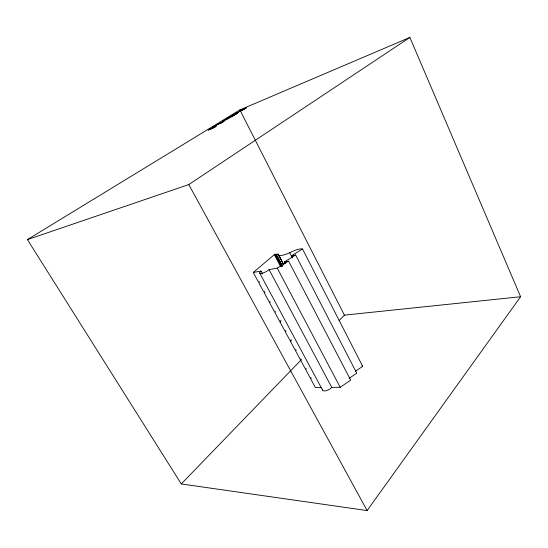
<?xml version="1.0" encoding="UTF-8"?>
<svg xmlns="http://www.w3.org/2000/svg" width="548" height="548" viewBox="0 0 548 548"><rect width="100%" height="100%" fill="white"/><g stroke="black" fill="none" stroke-linecap="round" stroke-linejoin="round"><path stroke-width="0.82" d="M367.119 510.572L520.6 296.735L409.883 37.428L239.873 109.915L27.4 239.62L181.285 483.946L367.119 510.572L188.8 184.566L27.4 239.62M181.285 483.946L301.099 359.947M339.061 320.662L344.397 315.134L520.6 296.735M321.066 387.498L315.401 387.566L310.469 378.421L311.264 378.401L310.771 377.483L309.969 377.504L305.489 369.194L306.284 369.167L305.784 368.242L304.989 368.27L300.468 359.899L301.263 359.858L300.756 358.919L299.962 358.961L295.406 350.514L296.194 350.467L295.687 349.521L294.893 349.569L290.296 341.055L291.406 339.952M290.296 341.055L291.091 340.993L290.577 340.041L289.782 340.103L285.145 331.513L285.933 331.437L285.419 330.478L284.624 330.554L279.946 321.882L281.083 320.806M279.946 321.882L280.734 321.799L280.213 320.833L279.425 320.916L274.706 312.175L275.493 312.079L274.966 311.1L274.178 311.196L269.417 302.38L270.198 302.27L269.671 301.284L268.89 301.393L264.088 292.495L264.862 292.379L264.328 291.385L263.554 291.502L258.704 282.528L259.485 282.398L258.944 281.398L258.163 281.528L253.279 272.472L274.329 254.669L277.98 254.135L278.5 254.553A13.097 3.377 -27.4 0 0 289.734 252.717A13.488 3.596 -27.4 0 1 294.077 250.71L294.317 250.614A13.488 3.596 -27.4 0 1 302.503 248.991L362.694 366.338L355.193 371.434M349.158 378.339L356.748 373.167L295.625 254.998L291.468 255.806L292.248 257.32M322.471 389.217A5.74 2.5 -28.4 0 0 325.649 390.82A5.74 2.5 -28.4 0 0 331.759 387.381L340.205 387.278L350.686 380.134L288.604 261.129L284.439 261.91L285.234 263.424M188.8 184.566L409.883 37.428M291.468 255.806L302.503 248.991M284.439 261.91L295.625 254.998M253.279 272.472L261.095 271.055A6.055 1.617 -28.1 0 0 261.451 273.452A6.055 1.617 -28.1 0 0 269.089 269.616L277.267 268.136L288.604 261.129M234.366 114.518L237.551 112.758L232.934 115.279L238.558 112.21L231.879 115.601L236.332 113.203M261.095 271.055L262.704 274.062M259.684 273.041L322.464 389.936M269.089 269.616L331.759 387.381M277.267 268.136L340.205 387.278M276.089 254.19L282.028 265.499M276 254.21L281.939 265.513M275.911 254.231L281.85 265.533M275.726 254.272L282.062 266.321M275.63 254.293L281.967 266.342M275.541 254.313L281.871 266.362M275.445 254.341L281.775 266.39M275.349 254.368L281.679 266.41M275.151 254.416L281.227 265.759M275.048 254.45L281.028 265.814M274.329 254.669L280.706 266.787M284.857 261.828L285.645 263.335M278.343 254.327L283.638 264.348M278.151 254.204L283.782 264.842M277.98 254.135L283.672 264.78M289.734 252.717L292.481 258.019M239.873 109.915L344.397 315.134M361.927 366.016A12.796 5.562 -27.3 0 1 362.694 366.338M208.172 130.047L212.569 128.362L216.255 126.143L208.172 130.047M215.172 126.752L209.206 129.554L215.172 126.752M220.33 122.971C217.371 125.341 224.913 121.211 222.2 122.225L224.139 121.368L214.72 126.019L220.33 122.971M242.812 109.532L238.969 111.744L242.045 109.86L239.12 111.1L239.969 110.586L246.422 107.84L241.284 110.84L244.778 108.696L242.812 109.532M231.044 116.93L226.838 119.505L222.104 121.505L226.44 118.854L231.044 116.93M232.571 115.991L227.105 118.45L232.571 115.991M233.448 115.621L232.647 116.114L234.352 115.238L233.448 115.621M236.318 114.032L229.085 117.238L236.318 114.032M213.508 126.766L212.556 127.342L214.453 126.369L213.508 126.766"/></g></svg>
